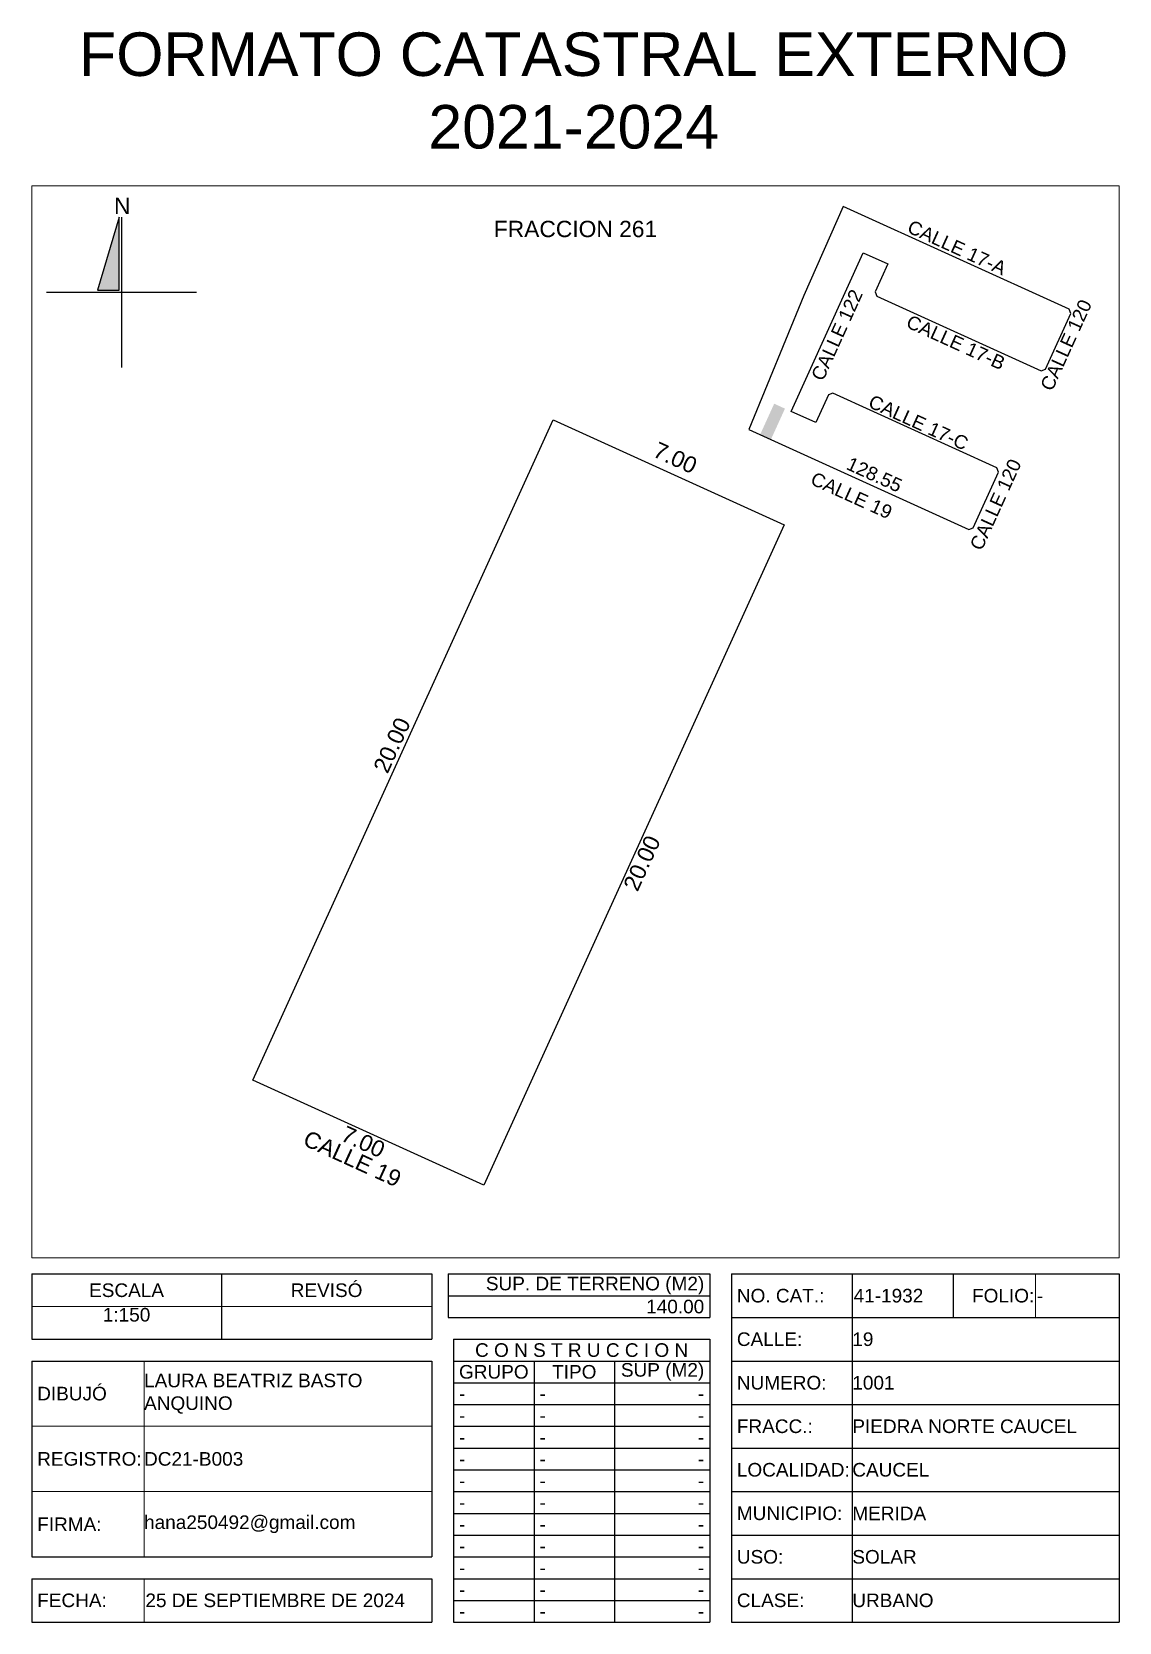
# Model space of a CAD drawing. Header units: inches. Extents: x 163.5 to 193.5, y 30.1 to 74.
import ezdxf

# ---------------------------------------------------------------- set-up
doc = ezdxf.new("R2010")
doc.units = ezdxf.units.IN
doc.header["$MEASUREMENT"] = 0
doc.layers.add('_DIV LOTES', color=7, linetype='Continuous')
doc.styles.add('Formato', font='arial.ttf')
doc.styles.add('Localizacion', font='arial.ttf')
doc.styles.get("Standard").update_dxf_attribs({"font": 'arial.ttf'})
doc.styles.add('Terreno', font='arial.ttf')
doc.dimstyles.new('T-100', dxfattribs={"dimscale": 0, "dimtxt": 0.45, "dimasz": 0.18, "dimexe": 0.18, "dimexo": 0.0625, "dimgap": 0.0905, "dimtad": 0, "dimzin": 1, "dimdsep": 46, "dimtxsty": 'Terreno', "dimblk": 'NONE', "dimcen": 0, "dimse1": 1, "dimse2": 1, "dimsd1": 1, "dimsd2": 1, "dimclrt": 256, "dimadec": 0, "dimazin": 0, "dimtfac": 1, "dimtix": 1, "dimtofl": 0, "dimtmove": 2, "dimatfit": 3, "dimldrblk": 'NONE', "dimfxl": 1, "dimtolj": 1, "dimarcsym": 0})
doc.dimstyles.new('U-100', dxfattribs={"dimscale": 0, "dimtxt": 0.375, "dimasz": 0.18, "dimexe": 0.18, "dimexo": 0.0625, "dimgap": 0.0905, "dimtad": 0, "dimzin": 1, "dimdsep": 46, "dimtxsty": 'Terreno', "dimblk": 'NONE', "dimcen": 0, "dimse1": 1, "dimse2": 1, "dimsd1": 1, "dimsd2": 1, "dimclrt": 256, "dimadec": 0, "dimazin": 0, "dimtfac": 1, "dimtix": 1, "dimtofl": 0, "dimtmove": 2, "dimatfit": 3, "dimldrblk": 'NONE', "dimfxl": 1, "dimtolj": 1, "dimarcsym": 0})

# ---------------------------------------------------------------- blocks, each defined once
blk = doc.blocks.new('*T4')
at = {"color": 0, "linetype": 'ByBlock', "lineweight": -2, "transparency": 16777216}
for p, q in [((0, 0), (11.036, 0)), ((0, 0), (0, -1.8)), ((5.23, 0), (5.23, -1.8)), ((11.036, 0), (11.036, -1.8)), ((0, -1.8), (11.036, -1.8))]:
    blk.add_line(p, q, dxfattribs=at)
at = {"layer": 'Defpoints', "color": 8, "linetype": 'ByBlock', "lineweight": 0, "transparency": 16777216}
blk.add_line((0, -0.9), (11.036, -0.9), dxfattribs=at)
at = {"color": 0, "lineweight": 18, "transparency": 16777216, "char_height": 0.375}
for s, insert, width, attachment_point in [('{\\C256;ESCALA}', (2.615, -0.45), 5.15762, 5), ('REVISÓ', (8.133, -0.45), 5.73486, 5), ('1:150', (2.615, -0.936), 5.15762, 2)]:
    blk.add_mtext(s, dxfattribs=dict(at, insert=insert, width=width, attachment_point=attachment_point))
blk = doc.blocks.new('*T5')
at = {"color": 0, "lineweight": -2, "transparency": 16777216}
for p, q in [((0, 0), (7.21, 0)), ((0, 0), (0, -0.6)), ((7.21, 0), (7.21, -0.6)), ((0, -0.6), (7.21, -0.6))]:
    blk.add_line(p, q, dxfattribs=at)
at = {"color": 0, "lineweight": 18, "transparency": 16777216, "insert": (7.06, -0.3), "char_height": 0.375, "width": 6.90975, "attachment_point": 6}
blk.add_mtext('140.00', dxfattribs=at)
blk = doc.blocks.new('*T6')
at = {"color": 0, "lineweight": -2, "transparency": 16777216}
for p, q in [((0, 0), (7.21, 0)), ((0, 0), (0, -0.6)), ((7.21, 0), (7.21, -0.6)), ((0, -0.6), (7.21, -0.6))]:
    blk.add_line(p, q, dxfattribs=at)
at = {"color": 0, "lineweight": 18, "transparency": 16777216, "insert": (7.06, -0.564), "char_height": 0.375, "width": 6.90975, "attachment_point": 9}
blk.add_mtext('{\\C256;  SUP. DE TERRENO (M2)   }', dxfattribs=at)
blk = doc.blocks.new('*T7')
at = {"color": 0, "lineweight": -2, "transparency": 16777216}
for p, q in [((0, 0), (3.336, 0)), ((0, 0), (0, -9.6)), ((0, -1.2), (3.336, -1.2)), ((0, -2.4), (3.336, -2.4)), ((0, -3.6), (3.336, -3.6)), ((0, -4.8), (3.336, -4.8)), ((0, -6), (3.336, -6)), ((0, -7.2), (3.336, -7.2)), ((0, -8.4), (3.336, -8.4)), ((0, -9.6), (3.336, -9.6))]:
    blk.add_line(p, q, dxfattribs=at)
at = {"layer": 'Defpoints', "color": 8, "linetype": 'ByBlock', "lineweight": 0, "transparency": 16777216}
blk.add_line((3.336, 0), (3.336, -9.6), dxfattribs=at)
at = {"color": 0, "lineweight": 18, "transparency": 16777216, "char_height": 0.375, "width": 3.03551, "attachment_point": 4, "style": 'Formato'}
for s, insert in [('NO. CAT.:', (0.15, -0.6)), ('CALLE:', (0.15, -1.8)), ('NUMERO:', (0.15, -3)), ('FRACC.:', (0.15, -4.2)), ('LOCALIDAD:', (0.15, -5.4)), ('MUNICIPIO:', (0.15, -6.6)), ('CLASE:', (0.15, -9))]:
    blk.add_mtext(s, dxfattribs=dict(at, insert=insert))
at = {"color": 0, "lineweight": 18, "transparency": 16777216, "insert": (0.15, -7.8), "char_height": 0.375, "width": 3.03551, "attachment_point": 4}
blk.add_mtext('USO:', dxfattribs=at)
blk = doc.blocks.new('*T8')
at = {"color": 0, "lineweight": -2, "transparency": 16777216}
for p, q in [((0, 0), (7.363, 0)), ((7.363, 0), (7.363, -8.4)), ((0, -1.2), (7.363, -1.2)), ((0, -2.4), (7.363, -2.4)), ((0, -3.6), (7.363, -3.6)), ((0, -4.8), (7.363, -4.8)), ((0, -6), (7.363, -6)), ((0, -7.2), (7.363, -7.2)), ((0, -8.4), (7.363, -8.4))]:
    blk.add_line(p, q, dxfattribs=at)
at = {"layer": 'Defpoints', "color": 8, "linetype": 'ByBlock', "lineweight": 0, "transparency": 16777216}
blk.add_line((0, 0), (0, -8.4), dxfattribs=at)
at = {"color": 0, "lineweight": 18, "transparency": 16777216, "char_height": 0.375, "width": 7.363, "attachment_point": 4}
for s, insert in [('19', (0, -0.6)), ('1001', (0, -1.8)), ('PIEDRA NORTE CAUCEL', (0, -3)), ('CAUCEL', (0, -4.2)), ('MERIDA', (0, -5.4)), ('SOLAR', (0, -6.6)), ('URBANO', (0, -7.8))]:
    blk.add_mtext(s, dxfattribs=dict(at, insert=insert))
blk = doc.blocks.new('*T9')
at = {"color": 0, "lineweight": -2, "transparency": 16777216}
for p, q in [((0, 0), (2.782, 0)), ((2.782, 0), (2.782, -1.2)), ((0, -1.2), (2.782, -1.2))]:
    blk.add_line(p, q, dxfattribs=at)
at = {"layer": 'Defpoints', "color": 8, "linetype": 'ByBlock', "lineweight": 0, "transparency": 16777216}
blk.add_line((0, 0), (0, -1.2), dxfattribs=at)
at = {"color": 0, "lineweight": 18, "transparency": 16777216, "insert": (0.036, -0.6), "char_height": 0.375, "width": 2.7103, "attachment_point": 4}
blk.add_mtext('41-1932', dxfattribs=at)
blk = doc.blocks.new('*T10')
at = {"color": 0, "lineweight": -2, "transparency": 16777216}
for p, q in [((0, 0), (2.273, 0)), ((0, 0), (0, -1.2)), ((0, -1.2), (2.273, -1.2))]:
    blk.add_line(p, q, dxfattribs=at)
at = {"layer": 'Defpoints', "color": 8, "linetype": 'ByBlock', "lineweight": 0, "transparency": 16777216}
blk.add_line((2.273, 0), (2.273, -1.2), dxfattribs=at)
at = {"color": 0, "lineweight": 18, "transparency": 16777216, "insert": (2.237, -0.6), "char_height": 0.375, "width": 2.2007, "attachment_point": 6}
blk.add_mtext(' FOLIO:', dxfattribs=at)
blk = doc.blocks.new('*T11')
at = {"color": 0, "lineweight": -2, "transparency": 16777216}
for p, q in [((0, 0), (2.308, 0)), ((2.308, 0), (2.308, -1.2)), ((0, -1.2), (2.308, -1.2))]:
    blk.add_line(p, q, dxfattribs=at)
at = {"layer": 'Defpoints', "color": 8, "linetype": 'ByBlock', "lineweight": 0, "transparency": 16777216}
blk.add_line((0, 0), (0, -1.2), dxfattribs=at)
at = {"color": 0, "lineweight": 18, "transparency": 16777216, "insert": (0.036, -0.6), "char_height": 0.375, "width": 2.236, "attachment_point": 4}
blk.add_mtext('-', dxfattribs=at)
blk = doc.blocks.new('*T12')
at = {"color": 0, "lineweight": -2, "transparency": 16777216}
for p, q in [((0, 0), (3.098, 0)), ((0, 0), (0, -1.2)), ((0, -1.2), (3.098, -1.2))]:
    blk.add_line(p, q, dxfattribs=at)
at = {"layer": 'Defpoints', "color": 8, "linetype": 'ByBlock', "lineweight": 0, "transparency": 16777216}
blk.add_line((3.098, 0), (3.098, -1.2), dxfattribs=at)
at = {"color": 0, "lineweight": 18, "transparency": 16777216, "insert": (0.15, -0.6), "char_height": 0.375, "width": 2.79829, "attachment_point": 4}
blk.add_mtext('{\\C256;FECHA:}', dxfattribs=at)
blk = doc.blocks.new('*T13')
at = {"color": 0, "lineweight": -2, "transparency": 16777216}
for p, q in [((0, 0), (7.938, 0)), ((7.938, 0), (7.938, -1.2)), ((0, -1.2), (7.938, -1.2))]:
    blk.add_line(p, q, dxfattribs=at)
at = {"layer": 'Defpoints', "color": 8, "linetype": 'ByBlock', "lineweight": 0, "transparency": 16777216}
blk.add_line((0, 0), (0, -1.2), dxfattribs=at)
at = {"color": 0, "lineweight": 18, "transparency": 16777216, "insert": (0.036, -0.6), "char_height": 0.375, "width": 7.86619, "attachment_point": 4}
blk.add_mtext('{\\C256;25 DE SEPTIEMBRE DE 2024}', dxfattribs=at)
blk = doc.blocks.new('*T14')
at = {"color": 0, "lineweight": -2, "transparency": 16777216}
for p, q in [((0, 0), (7.065, 0)), ((0, 0), (0, -7.8)), ((7.065, 0), (7.065, -7.8)), ((0, -0.6), (7.065, -0.6)), ((2.22, -0.6), (2.22, -7.8)), ((4.44, -0.6), (4.44, -7.8)), ((0, -1.2), (7.065, -1.2)), ((0, -1.8), (7.065, -1.8)), ((0, -2.4), (7.065, -2.4)), ((0, -3), (7.065, -3)), ((0, -3.6), (7.065, -3.6)), ((0, -4.2), (7.065, -4.2)), ((0, -4.8), (7.065, -4.8)), ((0, -5.4), (7.065, -5.4)), ((0, -6), (7.065, -6)), ((0, -6.6), (7.065, -6.6)), ((0, -7.2), (7.065, -7.2)), ((0, -7.8), (7.065, -7.8))]:
    blk.add_line(p, q, dxfattribs=at)
at = {"color": 0, "lineweight": 18, "transparency": 16777216, "char_height": 0.375}
for s, insert, width, attachment_point in [('{\\C256;C O N S T R U C C I O N}', (3.532, -0.3), 7.065, 5), ('GRUPO', (1.11, -0.9), 2.22, 5), ('TIPO', (3.33, -0.9), 2.22, 5), ('SUP (M2)', (6.915, -0.9), 2.325, 6), ('-', (0.15, -1.5), 1.92, 4), ('-', (2.37, -1.5), 1.92, 4), ('-', (0.15, -2.1), 1.92, 4), ('-', (2.37, -2.1), 1.92, 4), ('-', (0.15, -2.7), 1.92, 4), ('-', (2.37, -2.7), 1.92, 4), ('-', (0.15, -3.3), 1.92, 4), ('-', (2.37, -3.3), 1.92, 4), ('-', (0.15, -3.9), 1.92, 4), ('-', (2.37, -3.9), 1.92, 4), ('-', (0.15, -4.5), 1.92, 4), ('-', (2.37, -4.5), 1.92, 4), ('-', (0.15, -5.1), 1.92, 4), ('-', (2.37, -5.1), 1.92, 4), ('-', (0.15, -5.7), 1.92, 4), ('-', (2.37, -5.7), 1.92, 4), ('-', (0.15, -6.3), 1.92, 4), ('-', (2.37, -6.3), 1.92, 4), ('-', (0.15, -6.9), 1.92, 4), ('-', (2.37, -6.9), 1.92, 4), ('-', (0.15, -7.5), 1.92, 4), ('-', (2.37, -7.5), 1.92, 4), ('-', (6.915, -7.5), 2.325, 6)]:
    blk.add_mtext(s, dxfattribs=dict(at, insert=insert, width=width, attachment_point=attachment_point))
at = {"color": 0, "lineweight": 18, "transparency": 16777216, "char_height": 0.375, "width": 2.325, "attachment_point": 6, "style": 'Formato'}
for insert in [(6.915, -1.5), (6.915, -2.1), (6.915, -2.7), (6.915, -3.3), (6.915, -3.9), (6.915, -4.5), (6.915, -5.1), (6.915, -5.7), (6.915, -6.3), (6.915, -6.9)]:
    blk.add_mtext('-', dxfattribs=dict(at, insert=insert))
blk = doc.blocks.new('*T15')
at = {"color": 0, "lineweight": -2, "transparency": 16777216}
for p, q in [((0, 0), (11.036, 0)), ((0, 0), (0, -5.4)), ((11.036, 0), (11.036, -5.4)), ((0, -5.4), (11.036, -5.4))]:
    blk.add_line(p, q, dxfattribs=at)
at = {"layer": 'Defpoints', "color": 8, "linetype": 'ByBlock', "lineweight": 0, "transparency": 16777216}
for p, q in [((3.098, 0), (3.098, -5.4)), ((0, -1.8), (11.036, -1.8)), ((0, -3.6), (11.036, -3.6))]:
    blk.add_line(p, q, dxfattribs=at)
at = {"color": 0, "lineweight": 18, "transparency": 16777216, "char_height": 0.375, "width": 7.93819, "attachment_point": 4, "style": 'Formato'}
for s, insert in [('LAURA BEATRIZ BASTO ANQUINO', (3.098, -0.9)), ('DC21-B003', (3.098, -2.7)), ('hana250492@gmail.com', (3.098, -4.5))]:
    blk.add_mtext(s, dxfattribs=dict(at, insert=insert))
at = {"color": 0, "lineweight": 18, "transparency": 16777216, "char_height": 0.375, "width": 2.79829, "attachment_point": 4}
for s, insert in [('DIBUJÓ', (0.15, -0.9)), ('REGISTRO:', (0.15, -2.7)), ('FIRMA:', (0.15, -4.5))]:
    blk.add_mtext(s, dxfattribs=dict(at, insert=insert))
blk = doc.blocks.new('Norte')
blk.add_hatch(color=256).paths.add_polyline_path([(2254.291, 2179.168), (2254.691, 2179.168), (2254.691, 2180.508)])
for p, q in [((2254.731, 2180.508), (2254.731, 2177.748)), ((2253.351, 2179.128), (2256.111, 2179.128))]:
    blk.add_line(p, q)
blk.add_lwpolyline([(2254.691, 2180.508), (2254.291, 2179.168), (2254.691, 2179.168)], close=True)
at = {"insert": (2254.595, 2180.866), "char_height": 0.3, "width": 0.27128, "attachment_point": 1, "style": 'Localizacion'}
blk.add_mtext('N', dxfattribs=at)
blk = doc.blocks.new('*D19')
at = {"layer": 'Defpoints', "color": 0, "transparency": 16777216}
for p in [(177.225, 63.597), (177.902, 63.289), (169.617, 45.086)]:
    blk.add_point(p, dxfattribs=at)
at = {"transparency": 16777216, "insert": (173.457, 54.318), "char_height": 0.45, "attachment_point": 5, "rotation": 65.528, "style": 'Terreno'}
blk.add_mtext('\\A1;20.00', dxfattribs=at)
blk = doc.blocks.new('_None')
blk = doc.blocks.new('*D20')
at = {"layer": 'Defpoints', "color": 0, "transparency": 16777216}
for p in [(184.273, 60.389), (175.988, 42.186), (176.73, 41.848)]:
    blk.add_point(p, dxfattribs=at)
at = {"transparency": 16777216, "insert": (180.353, 51.066), "char_height": 0.45, "attachment_point": 5, "rotation": 65.528, "style": 'Terreno'}
blk.add_mtext('\\A1;20.00', dxfattribs=at)
blk = doc.blocks.new('*D21')
at = {"layer": 'Defpoints', "color": 0, "transparency": 16777216}
for p in [(169.617, 45.086), (169.347, 44.493), (175.988, 42.186)]:
    blk.add_point(p, dxfattribs=at)
at = {"transparency": 16777216, "insert": (172.662, 43.382), "char_height": 0.45, "attachment_point": 5, "rotation": 335.528, "style": 'Terreno'}
blk.add_mtext('\\A1;7.00', dxfattribs=at)
blk = doc.blocks.new('*D22')
at = {"layer": 'Defpoints', "color": 0, "transparency": 16777216}
for p in [(177.902, 63.289), (184.456, 60.79), (184.273, 60.389)]:
    blk.add_point(p, dxfattribs=at)
at = {"transparency": 16777216, "insert": (181.27, 62.24), "char_height": 0.45, "attachment_point": 5, "rotation": 335.528, "style": 'Terreno'}
blk.add_mtext('\\A1;7.00', dxfattribs=at)
blk = doc.blocks.new('*D23')
at = {"layer": 'Defpoints', "color": 0, "transparency": 16777216}
for p in [(169.617, 45.086), (168.97, 43.663), (175.988, 42.186)]:
    blk.add_point(p, dxfattribs=at)
at = {"transparency": 16777216, "insert": (172.362, 42.917), "char_height": 0.45, "attachment_point": 5, "rotation": 335.528, "style": 'Terreno'}
blk.add_mtext('\\A1;CALLE 19', dxfattribs=at)
blk = doc.blocks.new('*D24')
at = {"layer": 'Defpoints', "color": 0, "transparency": 16777216}
for p in [(186.165, 69.742), (185.906, 69.172), (192.135, 66.337)]:
    blk.add_point(p, dxfattribs=at)
at = {"transparency": 16777216, "insert": (189.042, 68.038), "char_height": 0.375, "attachment_point": 5, "rotation": 335.528, "style": 'Terreno'}
blk.add_mtext('\\A1;CALLE 17-A', dxfattribs=at)
blk = doc.blocks.new('*D25')
at = {"layer": 'Defpoints', "color": 0, "transparency": 16777216}
for p in [(183.299, 63.026), (189.371, 60.263), (189.169, 59.82)]:
    blk.add_point(p, dxfattribs=at)
at = {"transparency": 16777216, "insert": (186.133, 61.202), "char_height": 0.375, "attachment_point": 5, "rotation": 335.528, "style": 'Terreno'}
blk.add_mtext('\\A1;CALLE 19', dxfattribs=at)
blk = doc.blocks.new('*D26')
at = {"layer": 'Defpoints', "color": 0, "transparency": 16777216}
for p in [(190.189, 61.841), (190.458, 61.719), (189.491, 60.308)]:
    blk.add_point(p, dxfattribs=at)
at = {"transparency": 16777216, "insert": (190.109, 60.952), "char_height": 0.375, "attachment_point": 5, "rotation": 65.528, "style": 'Terreno'}
blk.add_mtext('\\A1;CALLE 120', dxfattribs=at)
blk = doc.blocks.new('*D27')
at = {"layer": 'Defpoints', "color": 0, "transparency": 16777216}
for p in [(185.616, 64.022), (185.717, 64.243), (190.144, 61.962)]:
    blk.add_point(p, dxfattribs=at)
at = {"transparency": 16777216, "insert": (187.98, 63.213), "char_height": 0.375, "attachment_point": 5, "rotation": 335.528, "style": 'Terreno'}
blk.add_mtext('\\A1;CALLE 17-C', dxfattribs=at)
blk = doc.blocks.new('*D28')
at = {"layer": 'Defpoints', "color": 0, "transparency": 16777216}
for p in [(186.458, 67.895), (186.635, 67.814), (184.467, 63.52)]:
    blk.add_point(p, dxfattribs=at)
at = {"transparency": 16777216, "insert": (185.732, 65.627), "char_height": 0.375, "attachment_point": 5, "rotation": 65.528, "style": 'Terreno'}
blk.add_mtext('\\A1;CALLE 122', dxfattribs=at)
blk = doc.blocks.new('*D29')
at = {"layer": 'Defpoints', "color": 0, "transparency": 16777216}
for p in [(186.834, 66.698), (191.362, 64.638), (191.275, 64.447)]:
    blk.add_point(p, dxfattribs=at)
at = {"transparency": 16777216, "insert": (189.011, 65.421), "char_height": 0.375, "attachment_point": 5, "rotation": 335.528, "style": 'Terreno'}
blk.add_mtext('\\A1;CALLE 17-B', dxfattribs=at)
blk = doc.blocks.new('*D30')
at = {"layer": 'Defpoints', "color": 0, "transparency": 16777216}
for p in [(192.18, 66.216), (192.402, 66.115), (191.482, 64.683)]:
    blk.add_point(p, dxfattribs=at)
at = {"transparency": 16777216, "insert": (192.053, 65.349), "char_height": 0.375, "attachment_point": 5, "rotation": 65.528, "style": 'Terreno'}
blk.add_mtext('\\A1;CALLE 120', dxfattribs=at)
blk = doc.blocks.new('*D31')
at = {"layer": 'Defpoints', "color": 0, "transparency": 16777216}
for p in [(183.911, 62.748), (189.494, 60.534), (189.371, 60.263)]:
    blk.add_point(p, dxfattribs=at)
at = {"transparency": 16777216, "insert": (186.764, 61.777), "char_height": 0.375, "attachment_point": 5, "rotation": 335.528, "style": 'Terreno'}
blk.add_mtext('\\A1;128.55', dxfattribs=at)
blk = doc.blocks.new('*D34')
at = {"layer": 'Defpoints', "color": 0, "transparency": 16777216}
for p in [(163.518, 69.739), (193.518, 69.739), (193.518, 68.547)]:
    blk.add_point(p, dxfattribs=at)
at = {"transparency": 16777216, "insert": (178.518, 68.547), "char_height": 0.45, "width": 5.55464, "attachment_point": 5, "style": 'Terreno'}
blk.add_mtext('\\A1;FRACCION 261', dxfattribs=at)

msp = doc.modelspace()

# ---------------------------------------------------------------- hatches: boundary and pattern name
h = msp.add_hatch(color=256)
h.dxf.hatch_style = 1
h.paths.add_polyline_path([(184.297, 63.597), (184, 63.733), (183.613, 62.883), (183.911, 62.748)])

# ---------------------------------------------------------------- linework, layer by layer
at = {"lineweight": 18}
msp.add_lwpolyline([(163.518, 69.739), (193.518, 69.739), (193.518, 40.189), (163.518, 40.189)], close=True, dxfattribs=at)
at = {"layer": '_DIV LOTES'}
for points in [[(189.371, 60.263), (189.491, 60.308), (190.189, 61.841), (190.144, 61.962), (185.616, 64.022), (185.496, 63.977), (185.147, 63.211), (184.467, 63.52), (186.458, 67.895), (187.138, 67.586), (186.789, 66.819), (186.834, 66.698), (191.362, 64.638), (191.482, 64.683), (192.18, 66.216), (192.135, 66.337), (185.906, 69.172), (184.816, 66.719), (183.299, 63.026), (189.371, 60.263)], [(169.617, 45.086), (177.902, 63.289), (184.273, 60.389), (175.988, 42.186), (169.617, 45.086)]]:
    msp.add_lwpolyline(points, dxfattribs=at)

# ---------------------------------------------------------------- block references
at = {"lineweight": 25, "xscale": 1.5, "yscale": 1.5, "zscale": 1.5}
msp.add_blockref('Norte', (-3216.104, -3201.888), dxfattribs=at)
for name, p in [('*T4', (163.518, 39.739)), ('*T6', (175.01, 39.739)), ('*T7', (182.82, 39.739)), ('*T9', (186.155, 39.739)), ('*T10', (188.938, 39.739)), ('*T11', (191.21, 39.739)), ('*T5', (175.01, 39.139)), ('*T8', (186.155, 38.539)), ('*T14', (175.155, 37.939)), ('*T15', (163.518, 37.339)), ('*T12', (163.518, 31.339)), ('*T13', (166.617, 31.339))]:
    msp.add_blockref(name, p)

# ---------------------------------------------------------------- texts
at = {"lineweight": 18, "insert": (178.468, 72.36), "char_height": 1.2, "width": 31.23058, "attachment_point": 5, "style": 'Formato'}
msp.add_mtext('\\A1;FORMATO CATASTRAL EXTERNO 2021-2024', dxfattribs=at)

# ---------------------------------------------------------------- dimensions: what is measured, and where the dimension line sits
dim = msp.add_linear_dim(base=(193.518, 68.547), p1=(163.518, 69.739), p2=(193.518, 69.739), text='FRACCION 261', dimstyle='T-100', override={"dimscale": 1})
dim.commit()
dim.dimension.update_dxf_attribs({"geometry": '*D34', "text_midpoint": (178.518, 68.547)})
for base, p1, p2, angle, text, dimstyle, picture, middle in [((186.165, 69.742), (192.135, 66.337), (185.906, 69.172), 155.528, 'CALLE 17-A', 'U-100', '*D24', (189.042, 68.038)), ((186.635, 67.814), (184.467, 63.52), (186.458, 67.895), 65.528, 'CALLE 122', 'U-100', '*D28', (185.732, 65.627)), ((191.275, 64.447), (186.834, 66.698), (191.362, 64.638), 335.528, 'CALLE 17-B', 'U-100', '*D29', (189.011, 65.421)), ((168.97, 43.663), (175.988, 42.186), (169.617, 45.086), 155.528, 'CALLE 19', 'T-100', '*D23', (172.362, 42.917))]:
    dim = msp.add_linear_dim(base=base, p1=p1, p2=p2, angle=angle, text=text, dimstyle=dimstyle, override={"dimscale": 1})
    dim.commit()
    dim.dimension.update_dxf_attribs({"geometry": picture, "text_midpoint": middle, "dimtype": 161})
for p1, p2, distance, text, picture, middle in [((191.482, 64.683), (192.18, 66.216), -0.243, 'CALLE 120', '*D30', (192.053, 65.349)), ((190.144, 61.962), (185.616, 64.022), -0.242, 'CALLE 17-C', '*D27', (187.98, 63.213)), ((183.299, 63.026), (189.371, 60.263), -0.487, 'CALLE 19', '*D25', (186.133, 61.202)), ((183.911, 62.748), (189.371, 60.263), 0.298, '128.55', '*D31', (186.764, 61.777)), ((189.491, 60.308), (190.189, 61.841), -0.295, 'CALLE 120', '*D26', (190.109, 60.952))]:
    dim = msp.add_aligned_dim(p1=p1, p2=p2, distance=distance, text=text, dimstyle='U-100', override={"dimscale": 1})
    dim.commit()
    dim.dimension.update_dxf_attribs({"geometry": picture, "text_midpoint": middle})
for base, p1, p2, angle, picture, middle in [((177.225, 63.597), (169.617, 45.086), (177.902, 63.289), 65.528, '*D19', (173.457, 54.318)), ((176.73, 41.848), (184.273, 60.389), (175.988, 42.186), 245.528, '*D20', (180.353, 51.066)), ((169.347, 44.493), (175.988, 42.186), (169.617, 45.086), 155.528, '*D21', (172.662, 43.382))]:
    dim = msp.add_linear_dim(base=base, p1=p1, p2=p2, angle=angle, dimstyle='T-100', override={"dimscale": 1})
    dim.commit()
    dim.dimension.update_dxf_attribs({"geometry": picture, "text_midpoint": middle, "dimtype": 161})
dim = msp.add_aligned_dim(p1=(177.902, 63.289), p2=(184.273, 60.389), distance=0.44, dimstyle='T-100', override={"dimscale": 1})
dim.commit()
dim.dimension.update_dxf_attribs({"geometry": '*D22', "text_midpoint": (181.27, 62.24)})

doc.saveas('drawing.dxf')
